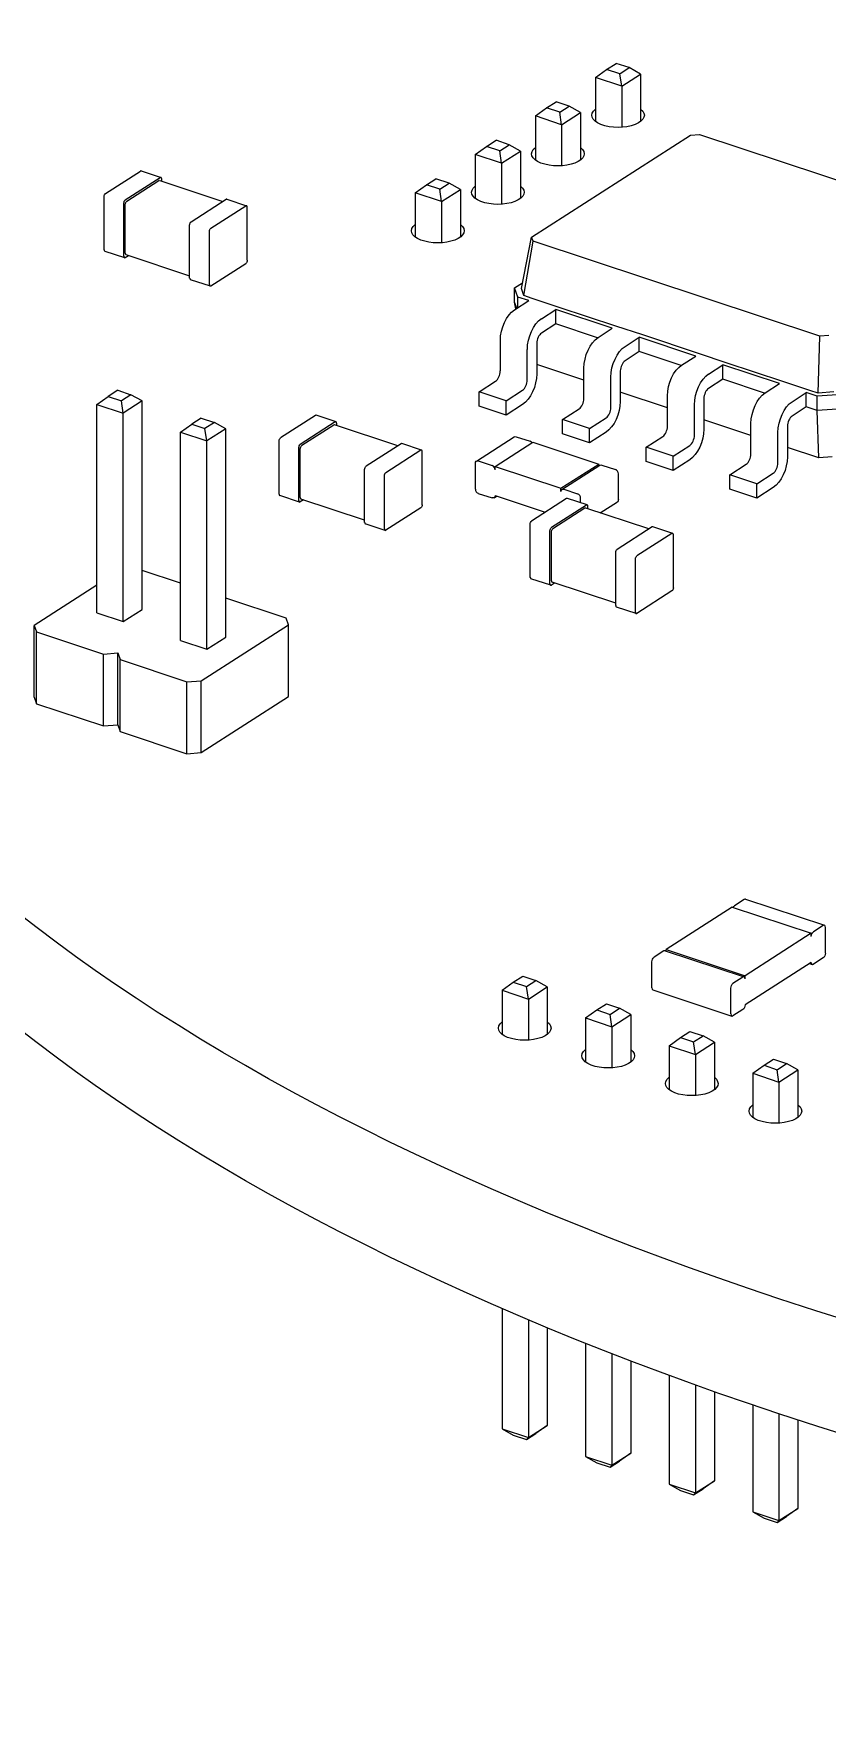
# Model space of a CAD drawing. Header units: millimetres. Extents: x 0 to 420, y 0 to 297.
# Drawn here: x 291.15 to 300.94, y 203.09 to 223.97 of the extents above; entities that cross this region are included whole.
import ezdxf

# ---------------------------------------------------------------- set-up
doc = ezdxf.new("R2010")
doc.units = ezdxf.units.MM

# ---------------------------------------------------------------- blocks, each defined once
blk = doc.blocks.new('A$Ccf1e658a')
at = {"color": 0, "linetype": 'Continuous', "lineweight": 0, "extrusion": (1.94289e-16, 0.887448, 0.460907)}
for p, q in [((-166.753, -32.856), (-166.614, -32.757)), ((-166.614, -32.757), (-166.497, -32.682)), ((-166.451, -32.81), (-166.614, -32.757)), ((-166.335, -32.735), (-166.497, -32.682)), ((-166.451, -32.81), (-166.335, -32.735)), ((-166.195, -32.814), (-166.335, -32.735)), ((-166.753, -32.856), (-166.753, -33.4)), ((-166.428, -32.963), (-166.753, -32.856)), ((-166.428, -32.963), (-166.451, -32.81)), ((-166.428, -32.963), (-166.195, -32.814)), ((-166.428, -32.963), (-166.428, -33.471)), ((-166.195, -32.814), (-166.195, -33.4)), ((-167.355, -33.232), (-167.238, -33.157)), ((-167.076, -33.211), (-167.238, -33.157)), ((-167.494, -33.331), (-167.355, -33.232)), ((-167.494, -33.331), (-167.494, -33.875)), ((-167.17, -33.439), (-167.494, -33.331)), ((-167.192, -33.286), (-167.355, -33.232)), ((-167.192, -33.286), (-167.076, -33.211)), ((-167.17, -33.439), (-167.192, -33.286)), ((-167.17, -33.439), (-166.936, -33.289)), ((-166.936, -33.289), (-167.076, -33.211)), ((-166.936, -33.289), (-166.936, -33.875)), ((-167.541, -34.827), (-165.58, -33.569)), ((-167.17, -33.439), (-167.17, -33.946)), ((-165.58, -33.569), (-165.468, -33.561)), ((-165.468, -33.561), (-161.927, -34.733)), ((-168.236, -33.806), (-168.096, -33.707)), ((-168.236, -33.806), (-168.236, -34.35)), ((-167.911, -33.914), (-168.236, -33.806)), ((-168.096, -33.707), (-167.979, -33.632)), ((-167.934, -33.761), (-168.096, -33.707)), ((-167.817, -33.686), (-167.979, -33.632)), ((-167.934, -33.761), (-167.817, -33.686)), ((-167.911, -33.914), (-167.934, -33.761)), ((-167.911, -33.914), (-167.677, -33.764)), ((-167.677, -33.764), (-167.817, -33.686)), ((-167.677, -33.764), (-167.677, -34.35)), ((-172.799, -34.288), (-172.367, -34.011)), ((-172.358, -34.009), (-172.114, -34.089)), ((-167.911, -33.914), (-167.911, -34.422)), ((-172.555, -34.368), (-172.123, -34.091)), ((-172.538, -34.384), (-172.141, -34.129)), ((-172.131, -34.127), (-171.351, -34.386)), ((-172.106, -34.136), (-172.106, -34.107)), ((-168.977, -34.282), (-168.837, -34.182)), ((-168.837, -34.182), (-168.721, -34.108)), ((-168.675, -34.236), (-168.837, -34.182)), ((-168.558, -34.161), (-168.721, -34.108)), ((-168.675, -34.236), (-168.558, -34.161)), ((-168.652, -34.389), (-168.675, -34.236)), ((-168.652, -34.389), (-168.419, -34.24)), ((-168.419, -34.24), (-168.558, -34.161)), ((-168.419, -34.24), (-168.419, -34.826)), ((-172.816, -34.982), (-172.816, -34.325)), ((-172.573, -35.063), (-172.573, -34.406)), ((-172.555, -35.025), (-172.555, -34.422)), ((-171.743, -34.637), (-171.311, -34.36)), ((-171.5, -34.718), (-171.068, -34.441)), ((-171.302, -34.358), (-171.058, -34.439)), ((-168.977, -34.282), (-168.977, -34.826)), ((-168.652, -34.389), (-168.977, -34.282)), ((-168.652, -34.389), (-168.652, -34.897)), ((-171.05, -35.113), (-171.05, -34.456)), ((-171.761, -35.332), (-171.761, -34.675)), ((-171.517, -35.413), (-171.517, -34.756)), ((-167.667, -35.461), (-167.541, -34.827)), ((-167.522, -34.878), (-167.541, -34.827)), ((-172.808, -34.999), (-172.565, -35.08)), ((-172.555, -35.078), (-172.515, -35.053)), ((-172.547, -35.042), (-171.761, -35.303)), ((-167.636, -35.549), (-167.522, -34.878)), ((-163.982, -36.051), (-167.522, -34.878)), ((-171.5, -35.428), (-171.068, -35.151)), ((-171.753, -35.349), (-171.509, -35.43)), ((-167.75, -35.454), (-167.654, -35.393)), ((-167.71, -35.567), (-167.75, -35.454)), ((-167.75, -35.632), (-167.75, -35.454)), ((-167.636, -35.549), (-167.667, -35.461)), ((-167.751, -35.724), (-167.576, -35.611)), ((-167.724, -35.706), (-167.75, -35.632)), ((-167.734, -35.713), (-167.75, -35.632)), ((-167.576, -35.611), (-167.71, -35.567)), ((-167.71, -35.697), (-167.71, -35.567)), ((-167.532, -35.583), (-167.636, -35.549)), ((-167.2, -35.694), (-167.532, -35.583)), ((-166.501, -35.925), (-167.2, -35.694)), ((-167.418, -35.834), (-167.243, -35.722)), ((-167.243, -35.899), (-167.418, -36.011)), ((-166.545, -35.953), (-167.243, -35.722)), ((-167.243, -35.899), (-167.243, -35.722)), ((-166.727, -36.07), (-167.243, -35.899)), ((-167.926, -36.479), (-167.926, -36.102)), ((-166.72, -36.065), (-166.545, -35.953)), ((-166.168, -36.035), (-166.501, -35.925)), ((-166.387, -36.176), (-166.212, -36.063)), ((-165.514, -36.295), (-166.212, -36.063)), ((-166.212, -36.241), (-166.212, -36.063)), ((-165.47, -36.267), (-166.168, -36.035)), ((-164.002, -36.753), (-163.982, -36.051)), ((-163.87, -36.043), (-163.982, -36.051)), ((-167.594, -36.59), (-167.594, -36.213)), ((-167.477, -36.138), (-167.477, -36.515)), ((-166.212, -36.241), (-166.387, -36.353)), ((-165.696, -36.412), (-166.212, -36.241)), ((-165.689, -36.407), (-165.514, -36.295)), ((-165.137, -36.377), (-165.47, -36.267)), ((-166.895, -36.593), (-167.477, -36.4)), ((-166.895, -36.821), (-166.895, -36.444)), ((-166.446, -36.479), (-166.446, -36.856)), ((-165.356, -36.517), (-165.181, -36.405)), ((-164.482, -36.636), (-165.181, -36.405)), ((-165.181, -36.582), (-165.181, -36.405)), ((-164.439, -36.608), (-165.137, -36.377)), ((-172.649, -36.718), (-172.765, -36.793)), ((-172.649, -36.718), (-172.486, -36.772)), ((-168.189, -36.737), (-167.985, -36.606)), ((-168.189, -36.914), (-168.189, -36.737)), ((-167.856, -36.847), (-168.189, -36.737)), ((-167.856, -36.847), (-167.652, -36.716)), ((-166.562, -36.931), (-166.562, -36.554)), ((-165.864, -36.934), (-166.446, -36.742)), ((-165.181, -36.582), (-165.356, -36.695)), ((-164.665, -36.753), (-165.181, -36.582)), ((-164.658, -36.749), (-164.482, -36.636)), ((-164.106, -36.719), (-164.439, -36.608)), ((-164.325, -36.859), (-164.15, -36.747)), ((-164.15, -36.924), (-164.15, -36.747)), ((-164.016, -36.791), (-164.15, -36.747)), ((-164.002, -36.753), (-164.106, -36.719)), ((-163.81, -36.738), (-164.002, -36.753)), ((-172.905, -36.893), (-172.765, -36.793)), ((-172.905, -39.466), (-172.905, -36.893)), ((-172.905, -36.893), (-172.58, -37)), ((-172.765, -36.793), (-172.603, -36.847)), ((-172.486, -36.772), (-172.603, -36.847)), ((-172.58, -37), (-172.603, -36.847)), ((-172.347, -36.85), (-172.58, -37)), ((-172.347, -36.85), (-172.486, -36.772)), ((-172.347, -39.424), (-172.347, -36.85)), ((-167.856, -37.024), (-168.189, -36.914)), ((-167.856, -37.024), (-167.856, -36.847)), ((-167.652, -36.893), (-167.856, -37.024)), ((-167.158, -37.078), (-166.954, -36.947)), ((-165.864, -37.163), (-165.864, -36.785)), ((-165.531, -37.273), (-165.531, -36.896)), ((-165.414, -36.821), (-165.414, -37.198)), ((-164.15, -36.924), (-164.325, -37.036)), ((-164.016, -36.968), (-164.15, -36.924)), ((-163.771, -36.773), (-164.016, -36.791)), ((-164.016, -36.968), (-164.016, -36.791)), ((-163.771, -36.95), (-164.016, -36.968)), ((-172.58, -39.574), (-172.58, -37)), ((-171.874, -37.234), (-171.734, -37.135)), ((-171.617, -37.06), (-171.734, -37.135)), ((-171.734, -37.135), (-171.572, -37.189)), ((-171.617, -37.06), (-171.455, -37.114)), ((-171.455, -37.114), (-171.572, -37.189)), ((-171.315, -37.192), (-171.455, -37.114)), ((-170.207, -37.028), (-170.639, -37.305)), ((-169.964, -37.109), (-170.395, -37.386)), ((-169.981, -37.147), (-170.378, -37.401)), ((-169.954, -37.107), (-170.198, -37.026)), ((-169.191, -37.404), (-169.972, -37.145)), ((-169.946, -37.154), (-169.946, -37.124)), ((-167.158, -37.256), (-167.158, -37.078)), ((-166.825, -37.188), (-167.158, -37.078)), ((-166.825, -37.188), (-166.621, -37.057)), ((-164.833, -37.276), (-165.414, -37.083)), ((-164.833, -37.504), (-164.833, -37.127)), ((-164.383, -37.163), (-164.383, -37.54)), ((-163.995, -37.553), (-164.016, -36.968)), ((-171.874, -39.808), (-171.874, -37.234)), ((-171.874, -37.234), (-171.549, -37.342)), ((-171.549, -37.342), (-171.572, -37.189)), ((-171.315, -37.192), (-171.549, -37.342)), ((-171.549, -39.915), (-171.549, -37.342)), ((-171.315, -39.766), (-171.315, -37.192)), ((-170.657, -38), (-170.657, -37.343)), ((-168.222, -37.592), (-167.755, -37.293)), ((-167.991, -37.659), (-167.524, -37.359)), ((-167.731, -37.291), (-167.56, -37.347)), ((-167.524, -37.359), (-166.712, -37.628)), ((-166.825, -37.366), (-167.158, -37.256)), ((-166.825, -37.366), (-166.825, -37.188)), ((-166.621, -37.235), (-166.825, -37.366)), ((-166.127, -37.42), (-165.922, -37.289)), ((-164.5, -37.615), (-164.5, -37.237)), ((-170.413, -38.081), (-170.413, -37.424)), ((-170.395, -38.043), (-170.395, -37.439)), ((-169.152, -37.378), (-169.583, -37.655)), ((-168.908, -37.459), (-169.34, -37.736)), ((-168.899, -37.457), (-169.142, -37.376)), ((-168.89, -38.131), (-168.89, -37.474)), ((-166.127, -37.597), (-166.127, -37.42)), ((-165.794, -37.53), (-166.127, -37.42)), ((-165.794, -37.53), (-165.589, -37.399)), ((-165.794, -37.708), (-165.794, -37.53)), ((-165.589, -37.577), (-165.794, -37.708)), ((-163.995, -37.553), (-164.383, -37.425)), ((-163.831, -37.541), (-163.995, -37.553)), ((-169.601, -38.35), (-169.601, -37.693)), ((-169.357, -38.43), (-169.357, -37.774)), ((-168.234, -37.938), (-168.234, -37.618)), ((-168.198, -37.59), (-168.027, -37.647)), ((-167.991, -37.659), (-167.179, -37.928)), ((-167.991, -37.699), (-167.991, -37.659)), ((-167.179, -37.928), (-166.712, -37.628)), ((-167.166, -37.942), (-166.699, -37.643)), ((-166.712, -37.65), (-166.712, -37.628)), ((-166.675, -37.641), (-166.505, -37.697)), ((-166.468, -38.069), (-166.468, -37.749)), ((-165.794, -37.708), (-166.127, -37.597)), ((-165.095, -37.761), (-164.891, -37.63)), ((-165.095, -37.939), (-165.095, -37.761)), ((-164.762, -37.872), (-165.095, -37.761)), ((-164.762, -37.872), (-164.558, -37.741)), ((-168.198, -37.99), (-168.027, -38.046)), ((-167.179, -37.968), (-167.179, -37.928)), ((-167.142, -37.94), (-166.972, -37.996)), ((-164.762, -38.049), (-165.095, -37.939)), ((-164.762, -38.049), (-164.762, -37.872)), ((-164.558, -37.918), (-164.762, -38.049)), ((-170.405, -38.098), (-170.649, -38.017)), ((-170.356, -38.07), (-170.395, -38.096)), ((-169.601, -38.32), (-170.387, -38.06)), ((-168.908, -38.169), (-169.34, -38.446)), ((-168.003, -38.044), (-167.972, -38.024)), ((-167.991, -38.018), (-167.371, -38.224)), ((-167.108, -38.055), (-167.54, -38.332)), ((-166.864, -38.136), (-167.296, -38.413)), ((-166.882, -38.174), (-167.278, -38.428)), ((-166.855, -38.134), (-167.098, -38.053)), ((-166.935, -38.107), (-166.935, -38.049)), ((-166.092, -38.43), (-166.872, -38.172)), ((-166.847, -38.18), (-166.847, -38.151)), ((-166.693, -38.231), (-166.48, -38.094)), ((-169.349, -38.448), (-169.593, -38.367)), ((-167.557, -39.027), (-167.557, -38.37)), ((-166.052, -38.405), (-166.484, -38.682)), ((-165.799, -38.484), (-166.043, -38.403)), ((-167.314, -39.107), (-167.314, -38.451)), ((-167.296, -39.069), (-167.296, -38.466)), ((-165.808, -38.486), (-166.24, -38.762)), ((-165.791, -39.158), (-165.791, -38.501)), ((-166.501, -39.376), (-166.501, -38.72)), ((-166.258, -39.457), (-166.258, -38.8)), ((-171.874, -39.098), (-172.347, -38.942)), ((-167.305, -39.125), (-167.549, -39.044)), ((-172.905, -39.123), (-173.68, -39.62)), ((-167.256, -39.097), (-167.296, -39.123)), ((-166.501, -39.347), (-167.288, -39.087)), ((-165.808, -39.195), (-166.24, -39.472)), ((-172.58, -39.574), (-172.347, -39.424)), ((-170.569, -39.53), (-171.315, -39.283)), ((-166.25, -39.474), (-166.493, -39.394)), ((-173.68, -39.62), (-173.651, -39.701)), ((-173.68, -40.507), (-173.68, -39.62)), ((-172.905, -39.466), (-172.58, -39.574)), ((-171.618, -40.303), (-170.54, -39.612)), ((-170.54, -39.612), (-170.569, -39.53)), ((-170.54, -40.499), (-170.54, -39.612)), ((-173.651, -39.701), (-172.826, -39.975)), ((-173.651, -40.589), (-173.651, -39.701)), ((-171.874, -39.808), (-171.549, -39.915)), ((-171.549, -39.915), (-171.315, -39.766)), ((-172.826, -39.975), (-172.649, -39.961)), ((-172.826, -40.862), (-172.826, -39.975)), ((-172.649, -39.961), (-172.62, -40.043)), ((-172.649, -40.849), (-172.649, -39.961)), ((-172.62, -40.043), (-171.795, -40.316)), ((-172.62, -40.93), (-172.62, -40.043)), ((-173.68, -40.507), (-173.651, -40.589)), ((-171.795, -40.316), (-171.618, -40.303)), ((-171.795, -41.204), (-171.795, -40.316)), ((-171.618, -41.19), (-171.618, -40.303)), ((-171.618, -41.19), (-170.54, -40.499)), ((-173.651, -40.589), (-172.826, -40.862)), ((-172.826, -40.862), (-172.649, -40.849)), ((-172.649, -40.849), (-172.62, -40.93)), ((-172.62, -40.93), (-171.795, -41.204)), ((-171.795, -41.204), (-171.618, -41.19)), ((-164.915, -43.003), (-165.037, -43.082)), ((-164.9, -43), (-163.926, -43.323)), ((-165.063, -43.099), (-165.88, -43.622)), ((-165.063, -43.099), (-164.089, -43.421)), ((-164.089, -43.421), (-164.906, -43.945)), ((-164.089, -43.461), (-164.089, -43.421)), ((-163.94, -43.326), (-164.063, -43.404)), ((-163.914, -43.668), (-163.914, -43.349)), ((-165.893, -43.637), (-164.918, -43.959)), ((-165.88, -43.641), (-165.88, -43.622)), ((-165.88, -43.622), (-164.906, -43.945)), ((-166.056, -44.094), (-166.056, -43.775)), ((-165.907, -43.639), (-166.029, -43.718)), ((-164.089, -43.781), (-164.906, -44.305)), ((-164.111, -43.795), (-164.077, -43.807)), ((-163.94, -43.725), (-164.063, -43.804)), ((-167.905, -44.125), (-167.766, -44.026)), ((-167.766, -44.026), (-167.649, -43.951)), ((-167.766, -44.026), (-167.603, -44.08)), ((-167.649, -43.951), (-167.487, -44.005)), ((-167.603, -44.08), (-167.487, -44.005)), ((-167.347, -44.083), (-167.487, -44.005)), ((-164.932, -43.962), (-165.055, -44.041)), ((-164.906, -43.985), (-164.906, -43.945)), ((-167.905, -44.125), (-167.905, -44.669)), ((-167.905, -44.125), (-167.58, -44.233)), ((-167.58, -44.233), (-167.603, -44.08)), ((-167.58, -44.233), (-167.347, -44.083)), ((-167.58, -44.233), (-167.58, -44.741)), ((-167.347, -44.083), (-167.347, -44.669)), ((-166.043, -44.12), (-165.069, -44.443)), ((-165.081, -44.417), (-165.081, -44.097)), ((-166.874, -44.467), (-166.734, -44.368)), ((-166.874, -44.467), (-166.874, -45.011)), ((-166.874, -44.467), (-166.549, -44.575)), ((-166.734, -44.368), (-166.618, -44.293)), ((-166.734, -44.368), (-166.572, -44.422)), ((-166.618, -44.293), (-166.455, -44.347)), ((-166.572, -44.422), (-166.455, -44.347)), ((-166.549, -44.575), (-166.572, -44.422)), ((-166.549, -44.575), (-166.316, -44.425)), ((-166.316, -44.425), (-166.455, -44.347)), ((-166.316, -44.425), (-166.316, -45.011)), ((-164.932, -44.361), (-165.055, -44.44)), ((-166.549, -44.575), (-166.549, -45.082)), ((-165.703, -44.709), (-165.586, -44.635)), ((-165.586, -44.635), (-165.424, -44.688)), ((-165.843, -44.809), (-165.703, -44.709)), ((-165.843, -44.809), (-165.843, -45.352)), ((-165.843, -44.809), (-165.518, -44.916)), ((-165.703, -44.709), (-165.541, -44.763)), ((-165.541, -44.763), (-165.424, -44.688)), ((-165.518, -44.916), (-165.541, -44.763)), ((-165.518, -44.916), (-165.284, -44.767)), ((-165.284, -44.767), (-165.424, -44.688)), ((-165.284, -44.767), (-165.284, -45.352)), ((-165.518, -44.916), (-165.518, -45.424)), ((-164.811, -45.15), (-164.672, -45.051)), ((-164.672, -45.051), (-164.555, -44.976)), ((-164.672, -45.051), (-164.509, -45.105)), ((-164.555, -44.976), (-164.393, -45.03)), ((-164.509, -45.105), (-164.393, -45.03)), ((-164.253, -45.108), (-164.393, -45.03)), ((-164.811, -45.15), (-164.811, -45.694)), ((-164.811, -45.15), (-164.487, -45.258)), ((-164.487, -45.258), (-164.509, -45.105)), ((-164.487, -45.258), (-164.253, -45.108)), ((-164.487, -45.258), (-164.487, -45.766)), ((-164.253, -45.108), (-164.253, -45.694)), ((-167.905, -48.055), (-167.905, -49.539)), ((-167.58, -48.194), (-167.58, -49.646)), ((-167.347, -48.292), (-167.347, -49.497)), ((-166.874, -48.485), (-166.874, -49.881)), ((-166.549, -48.613), (-166.549, -49.988)), ((-166.316, -48.703), (-166.316, -49.838)), ((-165.843, -48.88), (-165.843, -50.222)), ((-165.518, -48.998), (-165.518, -50.33)), ((-165.284, -49.081), (-165.284, -50.18)), ((-164.811, -49.245), (-164.811, -50.564)), ((-164.487, -49.354), (-164.487, -50.671)), ((-164.253, -49.43), (-164.253, -50.522)), ((-167.905, -49.539), (-167.58, -49.646)), ((-167.905, -49.539), (-167.766, -49.617)), ((-167.766, -49.617), (-167.603, -49.671)), ((-167.603, -49.671), (-167.487, -49.596)), ((-167.58, -49.646), (-167.603, -49.671)), ((-167.58, -49.646), (-167.347, -49.497)), ((-167.347, -49.497), (-167.487, -49.596)), ((-166.874, -49.881), (-166.549, -49.988)), ((-166.874, -49.881), (-166.734, -49.959)), ((-166.549, -49.988), (-166.316, -49.838)), ((-166.316, -49.838), (-166.455, -49.938)), ((-166.734, -49.959), (-166.572, -50.013)), ((-166.572, -50.013), (-166.455, -49.938)), ((-166.549, -49.988), (-166.572, -50.013)), ((-165.843, -50.222), (-165.518, -50.33)), ((-165.843, -50.222), (-165.703, -50.3)), ((-165.703, -50.3), (-165.541, -50.354)), ((-165.541, -50.354), (-165.424, -50.279)), ((-165.518, -50.33), (-165.284, -50.18)), ((-165.284, -50.18), (-165.424, -50.279)), ((-165.518, -50.33), (-165.541, -50.354)), ((-164.487, -50.671), (-164.253, -50.522)), ((-164.253, -50.522), (-164.393, -50.621)), ((-164.811, -50.564), (-164.487, -50.671)), ((-164.811, -50.564), (-164.672, -50.642)), ((-164.672, -50.642), (-164.509, -50.696)), ((-164.509, -50.696), (-164.393, -50.621)), ((-164.487, -50.671), (-164.509, -50.696))]:
    blk.add_line(p, q, dxfattribs=at)
at = {"color": 0, "linetype": 'Continuous', "lineweight": 0, "extrusion": (-2.77556e-16, -5.55112e-17, -1)}
blk.add_ellipse((-144.938, -35.395), major_axis=(33.5, 0), ratio=0.460907, start_param=-0.9476, end_param=2.193993, dxfattribs=at)
at = {"color": 0, "linetype": 'Continuous', "lineweight": 0, "extrusion": (-2.22045e-16, -5.55112e-17, -1)}
for centre in [(-166.474, -33.323), (-168.698, -34.749), (-165.564, -45.276)]:
    blk.add_ellipse(centre, major_axis=(0.325, 0), ratio=0.460907, start_param=-0.537753, end_param=3.679345, dxfattribs=at)
at = {"color": 0, "linetype": 'Continuous', "lineweight": 0, "extrusion": (-3.42907e-16, -1.11022e-16, -1)}
blk.add_ellipse((-167.215, -33.798), major_axis=(0.325, 0), ratio=0.460907, start_param=-0.537753, end_param=3.679345, dxfattribs=at)
at = {"color": 0, "linetype": 'Continuous', "lineweight": 0}
for centre, major_axis, ratio, start_param, end_param in [((-172.367, -34.037), (0.0094, 0.0285), 0.517945, 0, 0.569026), ((-172.141, -34.156), (0.0094, 0.0285), 0.517945, 0, 0.569026), ((-172.123, -34.118), (0.0094, 0.0285), 0.517945, -1.001771, 0.569026), ((-171.311, -34.387), (0.0094, 0.0285), 0.517945, 0, 0.569026), ((-171.068, -34.468), (0.0094, 0.0285), 0.517945, -1.001771, 0.569026), ((-172.799, -34.971), (-0.0094, -0.0285), 0.517945, -1.001771, 0), ((-172.555, -35.052), (-0.0094, -0.0285), 0.517945, -1.001771, 0.569026), ((-172.538, -35.014), (-0.0094, -0.0285), 0.517945, -1.001771, 0), ((-171.743, -35.321), (-0.0094, -0.0285), 0.517945, -1.001771, 0), ((-171.5, -35.401), (-0.0094, -0.0285), 0.517945, -1.001771, 0.569026), ((-167.418, -36.1), (-0.0314, -0.0949), 0.517945, -2.572567, -1.001771), ((-167.985, -36.517), (0.0314, 0.0949), 0.517945, -2.572567, -1.001771), ((-166.387, -36.442), (-0.0314, -0.0949), 0.517945, -2.572567, -1.001771), ((-167.652, -36.627), (0.0314, 0.0949), 0.517945, -2.572567, -1.001771), ((-165.356, -36.783), (-0.0314, -0.0949), 0.517945, -2.572567, -1.001771), ((-166.954, -36.858), (0.0314, 0.0949), 0.517945, -2.572567, -1.001771), ((-166.621, -36.969), (0.0314, 0.0949), 0.517945, -2.572567, -1.001771), ((-170.207, -37.055), (0.0094, 0.0285), 0.517945, 0, 0.569026), ((-169.981, -37.174), (0.0094, 0.0285), 0.517945, 0, 0.569026), ((-169.964, -37.136), (0.0094, 0.0285), 0.517945, -1.001771, 0.569026), ((-165.922, -37.2), (0.0314, 0.0949), 0.517945, -2.572567, -1.001771), ((-164.325, -37.125), (-0.0314, -0.0949), 0.517945, -2.572567, -1.001771), ((-167.56, -37.387), (-0.0243, 0.0379), 0.720623, -1.488437, -0.727194), ((-165.589, -37.31), (0.0314, 0.0949), 0.517945, -2.572567, -1.001771), ((-169.152, -37.405), (0.0094, 0.0285), 0.517945, 0, 0.569026), ((-168.908, -37.485), (0.0094, 0.0285), 0.517945, -1.001771, 0.569026), ((-164.891, -37.542), (0.0314, 0.0949), 0.517945, -2.572567, -1.001771), ((-168.027, -37.687), (-0.0243, 0.0379), 0.720623, -2.29799, -0.727194), ((-166.505, -37.737), (-0.0243, 0.0379), 0.720623, -2.29799, -0.727194), ((-164.558, -37.652), (0.0314, 0.0949), 0.517945, -2.572567, -1.001771), ((-170.639, -37.989), (-0.0094, -0.0285), 0.517945, -1.001771, 0), ((-168.198, -37.95), (0.0243, -0.0379), 0.720623, -2.29799, -0.727194), ((-166.972, -38.036), (-0.0243, 0.0379), 0.720623, -2.29799, -0.727194), ((-170.395, -38.069), (-0.0094, -0.0285), 0.517945, -1.001771, 0.569026), ((-170.378, -38.031), (-0.0094, -0.0285), 0.517945, -1.001771, 0), ((-167.108, -38.082), (0.0094, 0.0285), 0.517945, 0, 0.569026), ((-166.882, -38.2), (0.0094, 0.0285), 0.517945, 0, 0.569026), ((-166.864, -38.162), (0.0094, 0.0285), 0.517945, -1.001771, 0.569026), ((-169.583, -38.338), (-0.0094, -0.0285), 0.517945, -1.001771, 0), ((-166.052, -38.431), (0.0094, 0.0285), 0.517945, 0, 0.569026), ((-169.34, -38.419), (-0.0094, -0.0285), 0.517945, -1.001771, 0.569026), ((-165.808, -38.512), (0.0094, 0.0285), 0.517945, -1.001771, 0.569026), ((-167.54, -39.015), (-0.0094, -0.0285), 0.517945, -1.001771, 0), ((-167.296, -39.096), (-0.0094, -0.0285), 0.517945, -1.001771, 0.569026), ((-167.278, -39.058), (-0.0094, -0.0285), 0.517945, -1.001771, 0), ((-166.484, -39.365), (-0.0094, -0.0285), 0.517945, -1.001771, 0), ((-166.24, -39.446), (-0.0094, -0.0285), 0.517945, -1.001771, 0.569026), ((-164.915, -43.043), (0.0142, 0.0427), 0.517945, 0, 0.569026), ((-163.94, -43.366), (0.0142, 0.0427), 0.517945, -1.001771, 0.569026), ((-165.907, -43.679), (0.0142, 0.0427), 0.517945, 0, 0.569026), ((-164.063, -43.764), (-0.0142, -0.0427), 0.517945, -1.001771, 0.569026), ((-164.932, -44.002), (0.0142, 0.0427), 0.517945, -1.001771, 0.569026), ((-166.029, -44.077), (-0.0142, -0.0427), 0.517945, -1.001771, 0), ((-165.055, -44.4), (-0.0142, -0.0427), 0.517945, -1.001771, 0.569026)]:
    blk.add_ellipse(centre, major_axis=major_axis, ratio=ratio, start_param=start_param, end_param=end_param, dxfattribs=at)
at = {"color": 0, "linetype": 'Continuous', "lineweight": 0, "extrusion": (-3.13386e-16, -1.11022e-16, -1)}
blk.add_ellipse((-167.956, -34.273), major_axis=(0.325, 0), ratio=0.460907, start_param=-0.537753, end_param=3.679345, dxfattribs=at)
at = {"color": 0, "linetype": 'Continuous', "lineweight": 0, "extrusion": (9.21638e-18, -2.36965e-16, -1)}
for centre in [(-172.799, -34.314), (-172.555, -34.395), (-171.743, -34.664), (-171.5, -34.745)]:
    blk.add_ellipse(centre, major_axis=(0.0094, 0.0285), ratio=0.517945, start_param=-2.139822, end_param=-0.569026, dxfattribs=at)
at = {"color": 0, "linetype": 'Continuous', "lineweight": 0, "extrusion": (-1.71311e-17, -2.28236e-16, -1)}
blk.add_ellipse((-172.538, -34.41), major_axis=(0.0094, 0.0285), ratio=0.517945, start_param=-2.139822, end_param=-0.569026, dxfattribs=at)
at = {"color": 0, "linetype": 'Continuous', "lineweight": 0, "extrusion": (9.68244e-17, -1.49031e-16, -1)}
blk.add_ellipse((-171.068, -35.124), major_axis=(-0.0094, -0.0285), ratio=0.517945, start_param=-2.139822, end_param=-0.569026, dxfattribs=at)
at = {"color": 0, "linetype": 'Continuous', "lineweight": 0, "extrusion": (-1.92672e-16, -2.28562e-16, -1)}
for centre in [(-167.751, -35.99), (-167.418, -36.1), (-164.658, -37.015), (-164.325, -37.125)]:
    blk.add_ellipse(centre, major_axis=(0.094, 0.285), ratio=0.517945, start_param=-2.139822, end_param=-0.569026, dxfattribs=at)
at = {"color": 0, "linetype": 'Continuous', "lineweight": 0, "extrusion": (-3.2441e-16, -1.8492e-16, -1)}
for centre in [(-166.72, -36.332), (-165.356, -36.783)]:
    blk.add_ellipse(centre, major_axis=(0.094, 0.285), ratio=0.517945, start_param=-2.139822, end_param=-0.569026, dxfattribs=at)
at = {"color": 0, "linetype": 'Continuous', "lineweight": 0, "extrusion": (-4.03452e-16, -1.58736e-16, -1)}
for centre in [(-166.387, -36.442), (-165.689, -36.673)]:
    blk.add_ellipse(centre, major_axis=(0.094, 0.285), ratio=0.517945, start_param=-2.139822, end_param=-0.569026, dxfattribs=at)
at = {"color": 0, "linetype": 'Continuous', "lineweight": 0, "extrusion": (-1.39978e-16, -2.46018e-16, -1)}
for centre, major_axis in [((-167.652, -36.627), (-0.094, -0.285)), ((-164.558, -37.652), (-0.094, -0.285)), ((-163.94, -43.685), (-0.0142, -0.0427))]:
    blk.add_ellipse(centre, major_axis=major_axis, ratio=0.517945, start_param=-2.139822, end_param=-0.569026, dxfattribs=at)
at = {"color": 0, "linetype": 'Continuous', "lineweight": 0, "extrusion": (-3.45287e-16, 1.11022e-16, -1)}
for centre in [(-144.938, -35.395), (-144.938, -36.815)]:
    blk.add_ellipse(centre, major_axis=(-33.5, 0), ratio=0.460907, start_param=-0.9476, end_param=-0.081794, dxfattribs=at)
at = {"color": 0, "linetype": 'Continuous', "lineweight": 0, "extrusion": (-1.66325e-16, -2.3729e-16, -1)}
blk.add_ellipse((-166.621, -36.969), major_axis=(-0.094, -0.285), ratio=0.517945, start_param=-2.139822, end_param=-0.569026, dxfattribs=at)
at = {"color": 0, "linetype": 'Continuous', "lineweight": 0, "extrusion": (-2.44574e-16, -1.11022e-16, -1)}
blk.add_ellipse((-144.938, -36.815), major_axis=(33.5, 0), ratio=0.460907, start_param=0, end_param=2.193993, dxfattribs=at)
at = {"color": 0, "linetype": 'Continuous', "lineweight": 0, "extrusion": (2.66729e-17, -1.8427e-16, -1)}
for centre in [(-170.639, -37.332), (-170.395, -37.413), (-169.583, -37.682), (-169.34, -37.762), (-167.54, -38.359), (-167.296, -38.439), (-166.484, -38.708), (-166.24, -38.789)]:
    blk.add_ellipse(centre, major_axis=(0.0094, 0.0285), ratio=0.517945, start_param=-2.139822, end_param=-0.569026, dxfattribs=at)
at = {"color": 0, "linetype": 'Continuous', "lineweight": 0, "extrusion": (-2.33643e-16, -1.49827e-16, -1)}
blk.add_ellipse((-167.731, -37.331), major_axis=(-0.0243, 0.0379), ratio=0.720623, start_param=0, end_param=0.727194, dxfattribs=at)
at = {"color": 0, "linetype": 'Continuous', "lineweight": 0, "extrusion": (-2.27911e-16, -1.5841e-16, -1)}
blk.add_ellipse((-165.589, -37.31), major_axis=(-0.094, -0.285), ratio=0.517945, start_param=-2.139822, end_param=-0.569026, dxfattribs=at)
at = {"color": 0, "linetype": 'Continuous', "lineweight": 0, "extrusion": (-9.61735e-17, -2.02052e-16, -1)}
for centre, major_axis, start_param in [((-170.378, -37.428), (0.0094, 0.0285), -2.139822), ((-167.278, -38.455), (0.0094, 0.0285), -2.139822), ((-165.037, -43.122), (0.0142, 0.0427), -1.262312)]:
    blk.add_ellipse(centre, major_axis=major_axis, ratio=0.517945, start_param=start_param, end_param=-0.569026, dxfattribs=at)
at = {"color": 0, "linetype": 'Continuous', "lineweight": 0, "extrusion": (-3.03736e-16, -1.94775e-16, -1)}
for centre, major_axis in [((-168.198, -37.63), (-0.0243, 0.0379)), ((-168.027, -38.006), (0.0243, -0.0379))]:
    blk.add_ellipse(centre, major_axis=major_axis, ratio=0.720623, start_param=-0.843602, end_param=0.727194, dxfattribs=at)
at = {"color": 0, "linetype": 'Continuous', "lineweight": 0, "extrusion": (-2.03677e-16, -1.96556e-16, -1)}
blk.add_ellipse((-166.675, -37.681), major_axis=(-0.0243, 0.0379), ratio=0.720623, start_param=0, end_param=0.727194, dxfattribs=at)
at = {"color": 0, "linetype": 'Continuous', "lineweight": 0, "extrusion": (-2.50406e-16, -2.26521e-16, -1)}
blk.add_ellipse((-167.142, -37.98), major_axis=(-0.0243, 0.0379), ratio=0.720623, start_param=-0.843602, end_param=0.727194, dxfattribs=at)
at = {"color": 0, "linetype": 'Continuous', "lineweight": 0, "extrusion": (1.32063e-16, -2.19183e-16, -1)}
for centre in [(-168.908, -38.142), (-165.808, -39.169)]:
    blk.add_ellipse(centre, major_axis=(-0.0094, -0.0285), ratio=0.517945, start_param=-2.139822, end_param=-0.569026, dxfattribs=at)
at = {"color": 0, "linetype": 'Continuous', "lineweight": 0, "extrusion": (-3.10337e-16, -1.33064e-16, -1)}
blk.add_ellipse((-166.505, -38.056), major_axis=(0.0243, -0.0379), ratio=0.720623, start_param=-0.843602, end_param=0, dxfattribs=at)
at = {"color": 0, "linetype": 'Continuous', "lineweight": 0, "extrusion": (-2.01563e-16, -1.67139e-16, -1)}
blk.add_ellipse((-164.063, -43.444), major_axis=(0.0142, 0.0427), ratio=0.517945, start_param=-2.139822, end_param=-0.569026, dxfattribs=at)
at = {"color": 0, "linetype": 'Continuous', "lineweight": 0, "extrusion": (-6.98261e-17, -2.1078e-16, -1)}
for centre in [(-166.029, -43.758), (-165.055, -44.081)]:
    blk.add_ellipse(centre, major_axis=(0.0142, 0.0427), ratio=0.517945, start_param=-2.139822, end_param=-0.569026, dxfattribs=at)
at = {"color": 0, "linetype": 'Continuous', "lineweight": 0, "extrusion": (-8.56555e-18, -1.14118e-16, -1)}
blk.add_ellipse((-164.932, -44.322), major_axis=(-0.0142, -0.0427), ratio=0.517945, start_param=-2.139822, end_param=-0.569026, dxfattribs=at)
at = {"color": 0, "linetype": 'Continuous', "lineweight": 0, "extrusion": (-3.03545e-16, -5.55112e-17, -1)}
blk.add_ellipse((-167.626, -44.592), major_axis=(0.325, 0), ratio=0.460907, start_param=-0.537753, end_param=3.679345, dxfattribs=at)
at = {"color": 0, "linetype": 'Continuous', "lineweight": 0, "extrusion": (-2.22045e-16, -2.22045e-16, -1)}
blk.add_ellipse((-166.595, -44.934), major_axis=(0.325, 0), ratio=0.460907, start_param=-0.537753, end_param=3.679345, dxfattribs=at)
at = {"color": 0, "linetype": 'Continuous', "lineweight": 0, "extrusion": (-1.66533e-16, 2.40917e-32, -1)}
blk.add_ellipse((-164.532, -45.617), major_axis=(0.325, 0), ratio=0.460907, start_param=-0.537753, end_param=3.679345, dxfattribs=at)

msp = doc.modelspace()

# ---------------------------------------------------------------- block references
msp.add_blockref('A$Ccf1e658a', (464.83, 256.287))

doc.saveas('drawing.dxf')
